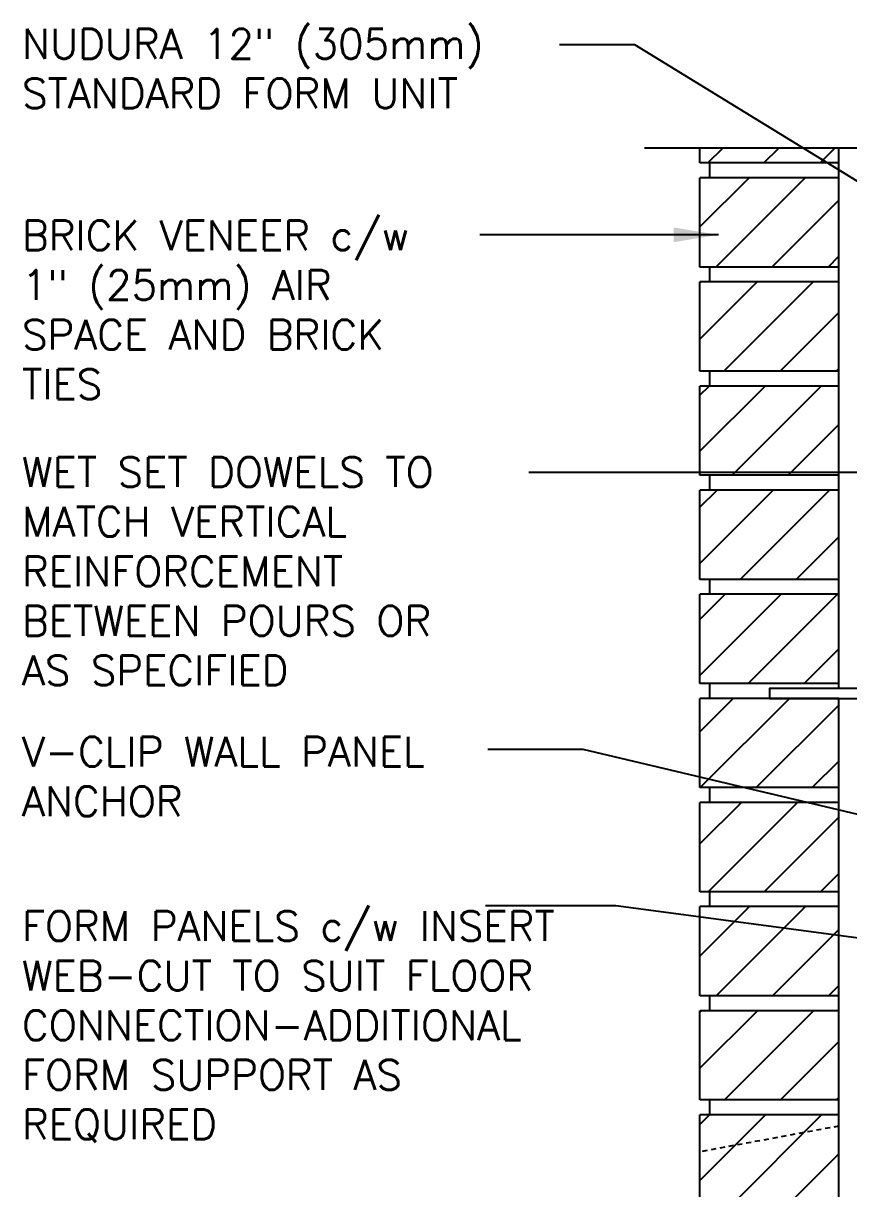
# Model space of a CAD drawing. Header units: inches. Extents: x 218.9 to 274.5, y 39.6 to 109.3.
# Drawn here: x 218.88 to 239.69, y 79.96 to 109.34 of the extents above; entities that cross this region are included whole.
import ezdxf

# ---------------------------------------------------------------- set-up
doc = ezdxf.new("R2010")
doc.units = ezdxf.units.IN
doc.header["$LTSCALE"] = 0.5
doc.header["$MEASUREMENT"] = 0
doc.linetypes.add('DASHED2', pattern=[0.375, 0.25, -0.125])
for name, color, linetype in [('HATCH', 12, 'Continuous'), ('line25', 2, 'Continuous'), ('LINE9', 9, 'Continuous'), ('TEXT', 4, 'Continuous')]:
    doc.layers.add(name, color=color, linetype=linetype)
doc.styles.add('DIM', font='romans.shx', dxfattribs={"width": 0.7})
doc.styles.add('ROMANS', font='romans.shx', dxfattribs={"height": 0.75})
doc.dimstyles.new('ext_12', dxfattribs={"dimscale": 12, "dimtxt": 0.09375, "dimasz": 0.09375, "dimexe": 0.09375, "dimexo": 0.0625, "dimgap": 0.0625, "dimtad": 1, "dimdec": 1, "dimzin": 3, "dimdsep": 46, "dimlunit": 4, "dimtxsty": 'DIM', "dimcen": 0.09, "dimdle": 0.09375, "dimclrt": 4, "dimadec": 0, "dimazin": 0, "dimtfac": 1, "dimtdec": 1, "dimtmove": 2, "dimatfit": 3, "dimfxl": 1, "dimfrac": 2, "dimtolj": 1, "dimtzin": 0, "dimarcsym": 0})

msp = doc.modelspace()

# ---------------------------------------------------------------- hatches: boundary and pattern name
at = {"layer": 'HATCH'}
h = msp.add_hatch(dxfattribs=at)
h.set_pattern_fill('ANSI31', color=256, scale=8, style=0)
h.set_pattern_definition([(45, (145.1415, -67.2077), (-0.707107, 0.707107), [])])
h.paths.add_polyline_path([(239.445, 81.818), (235.945, 81.818), (235.945, 79.568), (239.445, 79.568)])
h.paths.add_polyline_path([(239.445, 84.443), (235.945, 84.443), (235.945, 82.193), (239.445, 82.193)])
h.paths.add_polyline_path([(239.445, 87.068), (235.945, 87.068), (235.945, 84.818), (239.445, 84.818)])
h.paths.add_polyline_path([(239.445, 89.693), (235.945, 89.693), (235.945, 87.443), (239.445, 87.443)])
h.paths.add_polyline_path([(239.445, 92.318), (235.945, 92.318), (235.945, 90.068), (239.445, 90.068)])
h.paths.add_polyline_path([(239.445, 94.943), (235.945, 94.943), (235.945, 92.693), (239.445, 92.693)])
h.paths.add_polyline_path([(239.445, 97.568), (235.945, 97.568), (235.945, 95.318), (239.445, 95.318)])
h.paths.add_polyline_path([(239.445, 100.193), (235.945, 100.193), (235.945, 97.943), (239.445, 97.943)])
h.paths.add_polyline_path([(239.445, 102.818), (235.945, 102.818), (235.945, 100.568), (239.445, 100.568)])
h.paths.add_polyline_path([(239.445, 105.443), (235.945, 105.443), (235.945, 103.193), (239.445, 103.193)])
h.paths.add_polyline_path([(239.445, 106.193), (235.945, 106.193), (235.945, 105.818), (239.445, 105.818)])

# ---------------------------------------------------------------- linework, layer by layer
at = {"layer": 'line25'}
for p, q in [((235.945, 105.818), (235.945, 106.193)), ((239.445, 92.568), (239.445, 106.193)), ((239.445, 105.818), (235.945, 105.818)), ((236.195, 105.443), (236.195, 105.818)), ((236.195, 105.443), (236.195, 105.818)), ((239.445, 105.443), (235.945, 105.443)), ((235.945, 103.193), (235.945, 105.443)), ((239.445, 103.193), (235.945, 103.193)), ((236.195, 102.818), (236.195, 103.193)), ((236.195, 102.818), (236.195, 102.943)), ((235.945, 100.568), (235.945, 102.818)), ((239.445, 102.818), (235.945, 102.818)), ((239.445, 100.568), (235.945, 100.568)), ((236.195, 100.193), (236.195, 100.568)), ((236.195, 100.193), (236.195, 100.568)), ((235.945, 97.943), (235.945, 100.193)), ((239.445, 100.193), (235.945, 100.193)), ((239.445, 97.943), (235.945, 97.943)), ((236.195, 97.568), (236.195, 97.943)), ((235.945, 95.318), (235.945, 97.568)), ((239.445, 97.568), (235.945, 97.568)), ((236.195, 97.568), (236.195, 97.693)), ((239.445, 95.318), (235.945, 95.318)), ((236.195, 94.943), (236.195, 95.318)), ((235.945, 92.693), (235.945, 94.943)), ((239.445, 94.943), (235.945, 94.943)), ((239.445, 92.693), (235.945, 92.693)), ((236.195, 92.318), (236.195, 92.693)), ((235.945, 90.068), (235.945, 92.318)), ((239.445, 92.318), (235.945, 92.318)), ((239.445, 79.193), (239.445, 92.318)), ((239.445, 90.068), (235.945, 90.068)), ((236.195, 89.693), (236.195, 90.068)), ((235.945, 87.443), (235.945, 89.693)), ((239.445, 89.693), (235.945, 89.693)), ((239.445, 87.443), (235.945, 87.443)), ((236.195, 87.068), (236.195, 87.443)), ((235.945, 84.818), (235.945, 87.068)), ((239.445, 87.068), (235.945, 87.068)), ((239.445, 84.818), (235.945, 84.818)), ((236.195, 84.443), (236.195, 84.818)), ((235.945, 82.193), (235.945, 84.443)), ((239.445, 84.443), (235.945, 84.443)), ((239.445, 82.193), (235.945, 82.193)), ((236.195, 81.818), (236.195, 82.193)), ((239.445, 81.818), (235.945, 81.818)), ((235.945, 79.568), (235.945, 81.818))]:
    msp.add_line(p, q, dxfattribs=at)
at = {"layer": 'LINE9', "linetype": 'DASHED2'}
msp.add_line((239.445, 81.534), (235.945, 80.886), dxfattribs=at)
at = {"layer": 'LINE9'}
msp.add_lwpolyline([(259.84, 106.193), (248.195, 106.193), (247.195, 105.193), (247.195, 106.193), (247.195, 107.193), (246.195, 106.193), (234.549, 106.193)], dxfattribs=at)
at = {"layer": 'LINE9', "color": 9}
msp.add_lwpolyline([(240.695, 96.443), (240.445, 96.443), (240.445, 92.568), (237.695, 92.568), (237.695, 92.318), (240.695, 92.318)], close=True, dxfattribs=at)

# ---------------------------------------------------------------- texts
at = {"layer": 'TEXT', "char_height": 0.75, "attachment_point": 4, "style": 'ROMANS'}
for s, insert, width in [('NUDURA 12" (305mm) STANDARD FORM UNIT', (218.85, 108.194), 14.89123), ('BRICK VENEER c/w 1" (25mm) AIR SPACE AND BRICK TIES', (218.85, 102.114), 12.02995), ('WET SET DOWELS TO MATCH VERTICAL REINFORCEMENT BETWEEN POURS OR AS SPECIFIED', (218.85, 95.523), 12.02995), ('V-CLIP WALL PANEL ANCHOR', (218.85, 90.349), 12.02995), ('FORM PANELS c/w INSERT WEB-CUT TO SUIT FLOOR CONNECTION-ADDITIONAL FORM SUPPORT AS REQUIRED', (218.85, 84.042), 15.18202)]:
    msp.add_mtext(s, dxfattribs=dict(at, insert=insert, width=width))

# ---------------------------------------------------------------- leaders
at = {"layer": 'TEXT'}
for points, override in [([(241.408, 104.434), (234.298, 108.79), (232.402, 108.79)], {"dimtad": 0}), ([(236.409, 104.004), (230.39, 104.004)], {"dimgap": 0.0625, "dimtad": 0}), ([(247.03, 98.011), (234.028, 98.011), (231.626, 98.011)], {"dimgap": 0.0625, "dimtad": 0}), ([(246.03, 87.943), (233.001, 91.033), (230.599, 91.033)], {"dimgap": 0.0625, "dimtad": 0}), ([(242.361, 85.954), (233.825, 87.087), (230.54, 87.087)], {"dimgap": 0.0625, "dimtad": 0})]:
    msp.add_leader(points, dimstyle='ext_12', override=override, dxfattribs=at)

doc.saveas('drawing.dxf')
